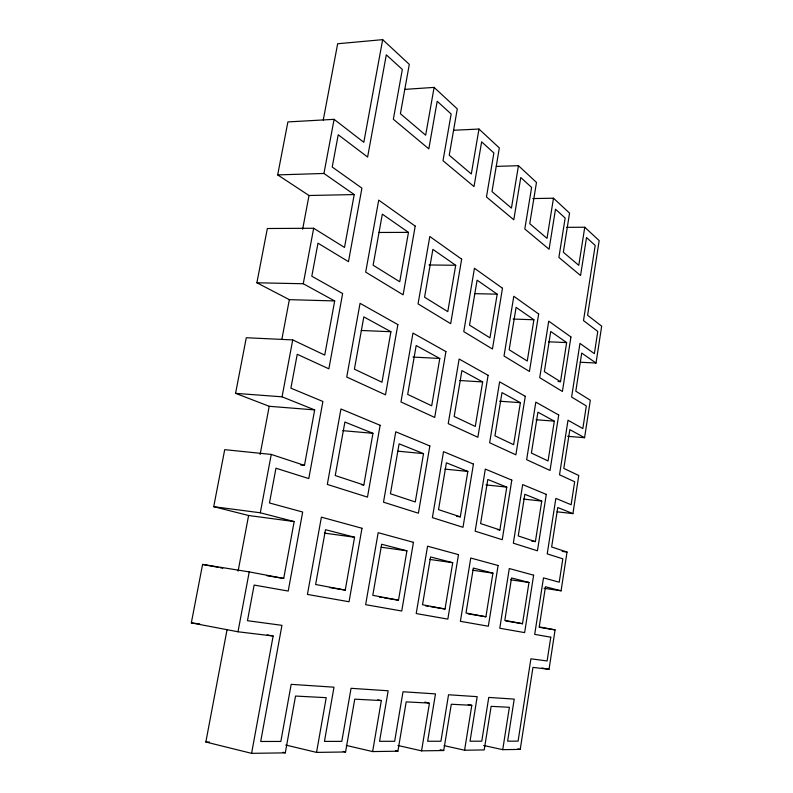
<?xml version="1.0" encoding="UTF-8"?>
<svg xmlns="http://www.w3.org/2000/svg" width="793" height="793" viewBox="0 0 793 793"><rect width="100%" height="100%" fill="white"/><g stroke="black" fill="none" stroke-linecap="round" stroke-linejoin="round"><path stroke-width="1.19" d="M483.641 745.47L502.732 749.663L520.228 749.405L532.955 667.369L549.034 669.312L555.08 629.89L539.24 626.886L545.465 586.761L561.077 590.805L567.025 552.047L551.641 546.972L557.757 507.53L572.923 513.616L578.771 475.503L563.823 468.415L569.84 429.647L584.57 437.706L590.319 400.217L575.807 391.197L581.725 353.073L596.019 363.035L601.679 326.161L587.593 315.277L599.171 240.616L584.758 227.234L566.668 227.333M502.732 749.663L509.384 707.297L491.145 706.345L484.206 749.93L464.579 750.218L444.11 745.648M522.508 623.714L528.981 582.478L511.554 577.958L504.814 620.364L522.508 623.714L505.884 620.988M535.394 541.609L541.758 501.097L524.847 494.307L518.235 535.949L535.394 541.609L531.726 541.143M554.317 421.142L548.062 460.951L531.409 453.051L537.912 412.162L554.317 421.142L536.068 419.755M560.512 381.691L566.648 342.576L550.739 331.484L544.355 371.649L560.512 381.691L558.084 381.542M584.758 227.234L578.771 265.348L563.337 252.224L569.552 213.119L553.484 198.21L532.817 198.577M485.901 616.776L492.929 573.151L473.342 568.066L466.006 613.009L485.901 616.776L468.009 613.851M499.887 529.922L506.786 487.11L487.814 479.487L480.608 523.568L499.887 529.922L497.439 529.615M520.386 402.656L513.616 444.685L494.941 435.833L501.999 392.594L520.386 402.656L499.63 401.218M464.579 750.218L471.805 705.324L468.207 704.59M533.907 319.757L527.266 361.023L509.165 349.772L516.094 307.347L533.907 319.757L513.13 319.054M553.484 198.21L547.021 238.356L529.754 223.676L536.484 182.43L518.463 165.697L496.339 166.401M397.917 745.47L421.549 750.852L443.723 750.525L451.286 704.243L471.805 705.324M421.549 750.852L429.459 703.094L406.194 701.874L397.898 751.199L372.631 751.576L346.283 745.43M445.032 609.024L452.714 562.693L430.559 556.954L422.52 604.752L445.032 609.024L430.5 606.655M460.307 516.828L467.83 471.419L446.39 462.805L438.519 509.631L460.307 516.828L456.689 516.392M482.65 381.929L475.275 426.446L454.181 416.454L461.903 370.569L482.65 381.929L459.811 380.521M497.191 294.173L489.955 337.838L469.535 325.14L477.099 280.177L497.191 294.173L474.948 293.658M518.463 165.697L511.445 208.113L491.997 191.579L499.332 147.934L478.982 129.041L453.596 130.27M372.631 751.576L381.344 700.566L377.755 699.813M398.492 600.202L406.928 550.818L381.661 544.266L372.789 595.325L398.492 600.202L384.179 597.872M423.531 453.626L415.274 501.959L390.434 493.761L399.107 443.822L423.531 453.626L397.858 451.177M439.788 358.466L431.699 405.798L407.691 394.408L416.176 345.54L439.788 358.466L412.975 357.058M455.707 265.268L447.787 311.629L424.572 297.197L432.879 249.369L455.707 265.268L428.983 264.971M478.982 129.041L471.3 173.984L449.234 155.23L457.283 108.909L434.108 87.389L404.628 89.391M285.777 745.024L316.546 752.398L345.579 751.972L354.749 699.168L381.344 700.566M316.546 752.398L326.22 697.671L295.531 696.056L285.302 752.854L251.589 753.35L205.843 742.02L227.026 629.791M345.242 590.101L354.58 537.238L325.497 529.694L315.624 584.491L345.242 590.101L329.482 587.554M363.818 484.979L372.958 433.315L344.886 422.045L335.241 475.552L363.818 484.979L361.4 484.711M390.919 331.712L381.988 382.226L354.402 369.161L363.818 316.883L390.919 331.712L361.211 330.483M408.474 232.369L399.741 281.763L373.126 265.219L382.325 214.14L408.474 232.369L378.866 232.468M434.108 87.389L425.663 135.187L400.406 113.726L409.297 64.362L382.672 39.65L337.659 43.744L323.247 120.09M251.589 753.35L273.139 636.016L267.132 634.876M266.914 575.728L283.716 578.434L294.163 521.566L260.312 512.784L213.723 506.677L224.716 449.661L271.256 454.429L304.472 465.392L314.672 409.912L282.06 396.817L235.571 393.348L246.286 337.729L292.726 339.919L324.733 355.095L334.686 300.944L303.263 283.745L256.882 282.784L267.34 228.513L313.671 228.265L344.509 247.436L354.223 194.563L323.95 173.469L277.679 174.896L287.889 121.924L334.101 119.337L363.818 142.314L382.672 39.65M249.22 571.892L202.592 564.418L191.321 622.892L237.999 631.773L249.22 571.892L283.716 578.434M260.312 512.784L271.256 454.429M282.06 396.817L292.726 339.919M303.263 283.745L313.671 228.265M323.95 173.469L334.101 119.337M238.108 571.099L248.606 515.5L213.723 506.677M260.114 454.538L269.214 406.294L235.571 393.348M281.842 339.404L289.346 299.655L256.882 282.784M302.648 229.217L309.012 195.504L277.679 174.896M309.012 195.504L354.223 194.563M205.843 742.02L209.431 742.01M289.346 299.655L334.686 300.944M548.459 341.793L566.648 342.576M580.347 362.242L596.019 363.035M269.214 406.294L314.672 409.912M567.639 436.309L584.57 437.706M342.784 430.658L372.958 433.315M444.913 469.099L467.83 471.419M300.785 465.005L304.472 465.392M485.95 484.9L506.786 487.11M523.449 499.075L541.758 501.097M557.142 511.812L572.923 513.616M237.999 631.773L273.139 636.016M191.321 622.892L199.757 623.932M562.168 551.413L567.025 552.047M248.606 515.5L294.163 521.566M324.327 533.104L354.58 537.238M381.175 547.229L406.928 550.818M429.727 559.432L452.714 562.693M472.678 570.236L492.929 573.151M510.613 579.802L528.981 582.478M544.038 588.297L561.077 590.805M379.401 597.099L381.79 597.486M425.653 605.872L428.071 606.258M539.23 627.293L555.08 629.89M541.956 668.023L549.034 669.312M202.592 564.418L217.986 567.312M220.355 567.758L222.714 568.204M424.731 702.122L428.279 702.856M517.809 748.879L520.228 749.405M440.155 749.722L443.723 750.525M395.479 750.644L397.898 751.199M343.2 751.407L345.579 751.972M282.942 752.279L285.302 752.854M550.768 637.205L547.111 660.975L530.904 658.805L518.097 741.138L507.629 741.158L514.221 699.109L488.756 697.424L481.777 741.187L470.041 741.197L477.188 696.66L448.541 694.767L440.928 741.237L427.665 741.257L435.486 693.895L403.013 691.754L394.656 741.296L379.56 741.316L388.164 690.772L351.051 688.314L341.803 741.366L324.446 741.396L333.992 687.184L291.17 684.349L280.851 741.445L260.699 741.475L281.941 625.34L247.475 620.701L254.137 585.065L288.216 591.053L302.668 512.04L269.471 502.96L275.954 468.217L308.784 478.585L322.89 401.476L290.902 388.164L297.236 354.293L328.867 368.824L342.635 293.549L311.808 276.222L317.983 243.173L348.474 261.67L361.915 188.169L332.208 167.016L338.224 134.77L367.615 157.034L386.31 54.826L402.338 69.457L393.338 119.247L428.815 148.866L437.201 101.266L451.148 114.004L443.009 160.711L474.016 186.583L481.638 141.818L493.89 152.999L486.466 196.981L513.795 219.78L520.773 177.533L531.617 187.426L524.807 228.979L549.073 249.23L555.496 209.213L565.161 218.035L558.887 257.418L580.565 275.518L586.523 237.533L595.196 245.443L583.499 320.6L597.783 331.415L594.363 353.648L579.961 343.399L571.614 397.035L586.324 405.957L582.845 428.567L568.006 420.221L559.521 474.789L574.667 481.748L571.138 504.735L555.853 498.381L547.22 553.891L562.822 558.817L559.224 582.191L543.492 577.889L534.7 634.38L550.768 637.205M533.63 575.193L524.639 632.606L499.778 628.244L509.294 568.541L533.63 575.193M546.288 494.396L537.446 550.808L513.339 543.195L522.676 484.582L546.288 494.396M558.718 415.007L550.035 470.437L526.651 459.692L535.82 402.13L558.718 415.007M570.94 336.975L562.406 391.455L539.716 377.686L548.726 321.165L570.94 336.975M498.093 565.498L488.329 626.232L460.396 621.315L470.755 558.024L498.093 565.498M511.812 480.112L502.237 539.716L475.156 531.161L485.316 469.089L511.812 480.112M525.273 396.292L515.876 454.805L489.638 442.752L499.61 381.859L525.273 396.292M538.665 313.998L529.437 371.451L504.011 356.027L513.795 296.285L538.665 313.998M458.483 554.644L447.837 619.115L416.206 613.554L427.566 546.189L458.483 554.644M473.441 464.093L463.003 527.295L432.383 517.621L443.515 451.653L473.441 464.093M488.101 375.317L477.872 437.28L448.233 423.66L459.137 359.031L488.101 375.317M502.484 288.236L492.453 349.009L463.766 331.613L474.442 268.282L502.484 288.236M413.44 542.333L401.744 611.006L365.632 604.663L378.172 532.688L413.44 542.333M429.846 445.963L418.397 513.21L383.495 502.177L395.766 431.788L429.846 445.963M445.914 351.596L434.703 417.445L400.961 401.942L412.965 333.08L445.914 351.596M461.655 259.172L450.672 323.673L418.06 303.888L429.806 236.492L461.655 259.172M361.985 528.257L349.049 601.748L307.426 594.433L321.393 517.155L361.985 528.257M380.125 425.286L367.476 497.122L327.311 484.434L340.95 408.99L380.125 425.286M397.868 324.585L385.487 394.835L346.729 377.032L360.052 303.332L397.868 324.585M415.215 226.104L403.112 294.818L365.692 272.118L378.717 200.123L415.215 226.104"/></g></svg>
